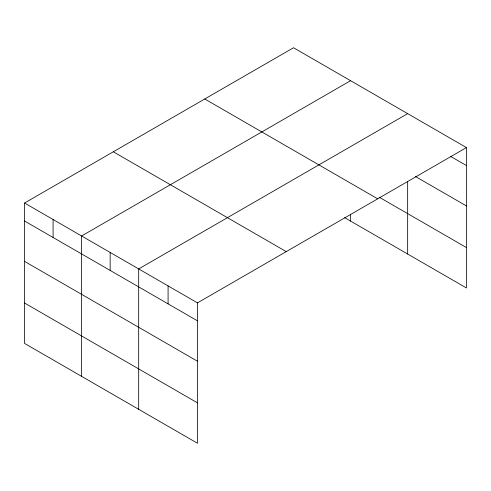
<?xml version="1.0" encoding="UTF-8"?>
<svg xmlns="http://www.w3.org/2000/svg" width="491" height="491" viewBox="0 0 491 491"><rect width="100%" height="100%" fill="white"/><g stroke="black" fill="none" stroke-linecap="round" stroke-linejoin="round"><path stroke-width="0.74" d="M466.45 147.582L293.52 47.744L24.55 203.029L24.55 343.418L197.48 443.256L197.48 302.873L466.45 147.582L466.45 287.971L344.614 217.63M350.586 80.69L81.616 235.981L81.616 376.364M407.653 113.636L138.683 268.927L138.683 409.31M450.769 156.5L466.45 165.553M415.49 176.527L466.45 205.95M379.12 197.149L466.45 247.568M204.759 98.986L377.689 198.83M113.311 151.787L286.241 251.625M24.55 203.029L197.48 302.873M24.55 220.999L197.48 320.838M24.55 261.396L197.48 361.235M24.55 303.021L197.48 402.859M407.653 181.664L407.653 254.025M350.586 214.217L350.586 221.079M168.082 285.897L168.082 303.868M110.15 252.454L110.15 270.418M53.083 219.502L53.083 237.472"/></g></svg>
